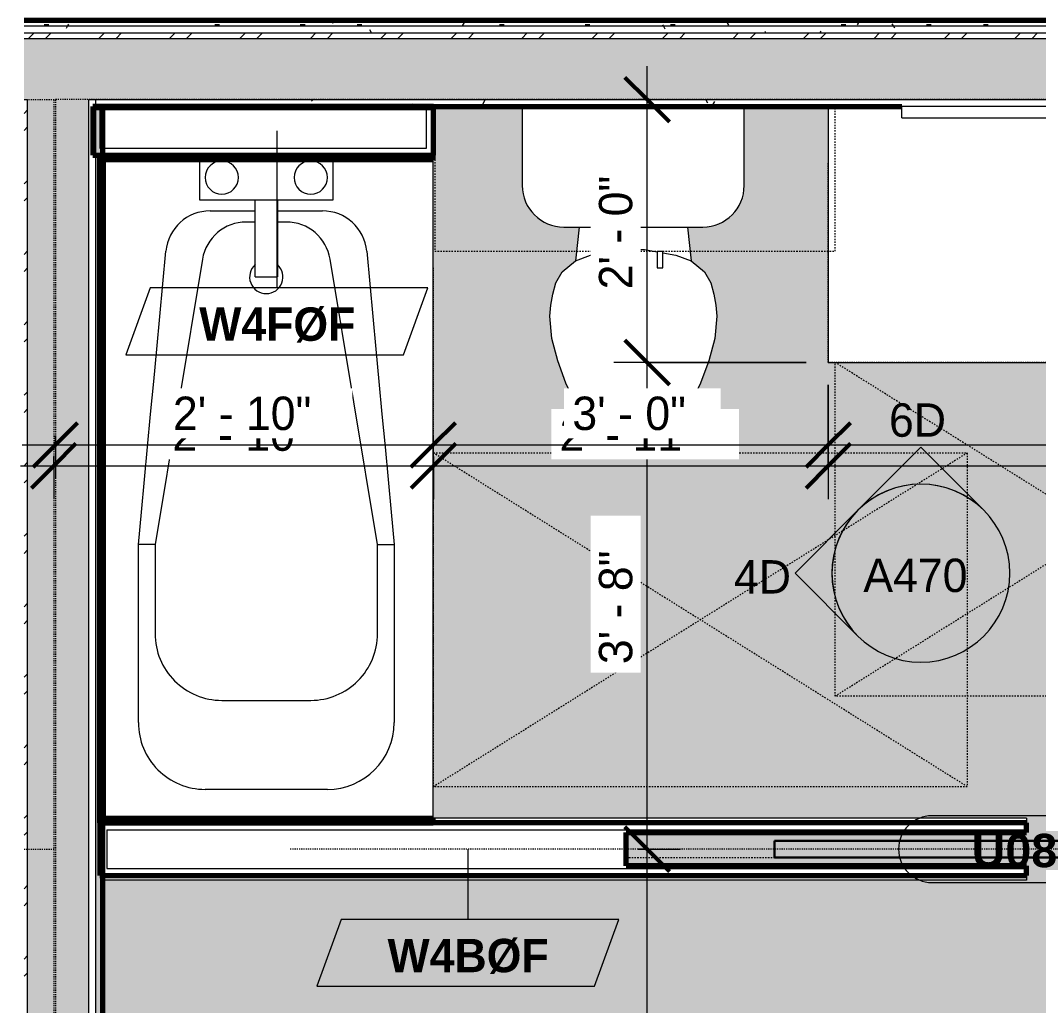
# Model space of a CAD drawing. Header units: inches. Extents: x -3857 to -1458, y -18 to 10849.
# Drawn here: x -3350.6 to -3259, y 10292.6 to 10381.2 of the extents above; entities that cross this region are included whole.
import ezdxf

# ---------------------------------------------------------------- set-up
doc = ezdxf.new("R2010")
doc.units = ezdxf.units.IN
doc.header["$MEASUREMENT"] = 0
doc.linetypes.add('Dash', pattern=[0.25, 0.125, -0.125])
doc.linetypes.add('Dash 3_32_', pattern=[0.1875, 0.09375, -0.09375])
for name, color, linetype, lineweight in [('0-6', 130, 'Continuous', 5), ('A-ANNO-DIMS', 211, 'Continuous', 9), ('A-ANNO-DIMS-32', 211, 'Continuous', 9), ('A-DETL-1', 90, 'Dash 3_32_', 18), ('A-DOOR', 31, 'Continuous', 18), ('A-DOOR-4', 31, 'Continuous', 30), ('A-DOOR-IDEN', 31, 'Continuous', 9), ('A-GENM', 5, 'Continuous', 9), ('A-GENM-HDLN', 13, 'Dash', 9), ('A-WALL', 113, 'Continuous', 18), ('A-WALL-1', 113, 'Continuous', 70), ('A-WALL-4', 250, 'Continuous', 18), ('A-WALL-IDEN', 211, 'Continuous', 9), ('A-WALL-PATT-1', 50, 'Continuous', 9), ('A-WALL-PATT-2', 8, 'Continuous', 9), ('A-WALL-PATT-3', 253, 'Continuous', 9), ('G-ANNO-SYMB', 111, 'Continuous', 9), ('I-FURN', 30, 'Continuous', 9), ('I-FURN-HDLN', 30, 'Dash', 9), ('I-WALL-2', 7, 'Continuous', 70), ('P-SANR-FIXT', 6, 'Continuous', 9), ('Q-CASE', 31, 'Continuous', 9), ('Q-CASE-2', 31, 'Dash', 9)]:
    doc.layers.add(name, color=color, linetype=linetype, lineweight=lineweight)
doc.layers.add('A-AREA-PATT-1', color=255, linetype='Continuous', lineweight=9, transparency=1)
doc.styles.add('Arial_B', font='arialbd.ttf', dxfattribs={"height": 3})
doc.styles.add('Century Gothic', font='ufonts.com_century-gothic.ttf', dxfattribs={"height": 3})
doc.styles.add('Century Gothic_B', font='GOTHICB.TTF', dxfattribs={"height": 3})
doc.dimstyles.new('OD_1__HACK', dxfattribs={"dimscale": 12, "dimtxt": 3.132505, "dimasz": 0.333333, "dimexe": 0.25, "dimexo": 0.166667, "dimgap": 0.041667, "dimtad": 1, "dimdec": 0, "dimzin": 3, "dimdsep": 46, "dimlunit": 4, "dimtxsty": 'Century Gothic', "dimblk1": 'OBLIQUE', "dimblk2": 'OBLIQUE', "dimsah": 1, "dimcen": 0.09, "dimdle": 0.25, "dimazin": 0, "dimtfac": 1, "dimtdec": 4, "dimtix": 1, "dimtmove": 0, "dimatfit": 3, "dimfxl": 1, "dimtvp": 1, "dimtfill": 1, "dimfrac": 2, "dimtolj": 1, "dimtzin": 0, "dimarcsym": 2})
pattern_1 = [(0, (0, 0), (10.24, 2.56), [0.422, -7.258, 0.422, -7.258, -40.96]), (0, (0, 0), (10.24, 2.56), [-15.36, 0.422, -14.938, 0.422, -7.258, -17.92]), (0, (0, 0), (10.24, 2.56), [-38.4, 0.422, -4.698, 0.422, -12.378]), (120, (3.84, 1.28), (-7.33702503, 7.58810013), [0.422, -7.258, 0.422, -7.258, -40.96]), (120, (3.84, 1.28), (-7.33702503, 7.58810013), [-15.36, 0.422, -14.938, 0.422, -7.258, -17.92]), (120, (3.84, 1.28), (-7.33702503, 7.58810013), [-38.4, 0.422, -4.698, 0.422, -12.378]), (240, (5.12, 6.4), (-2.90297497, -10.14810013), [0.422, -7.258, 0.422, -7.258, -40.96]), (240, (5.12, 6.4), (-2.90297497, -10.14810013), [-15.36, 0.422, -14.938, 0.422, -7.258, -17.92]), (240, (5.12, 6.4), (-2.90297497, -10.14810013), [-38.4, 0.422, -4.698, 0.422, -12.378])]
pattern_2 = [(161.57, (0.16, 0.16), (-1.279773737, -0.000426766), [0, -9.107, 1.011, 0]), (18.43, (-0.16, 0.16), (-1.279773737, 0.000426766), [0, -9.107, 1.011, 0]), (108.43, (0.16, 0.16), (0.639452382, -3.199964008), [3.035, -7.083]), (71.57, (-0.16, 0.16), (0.639452382, 3.199964008), [3.035, -7.083])]
pattern_3 = [(45, (0, 0), (-3.1678384, 3.1678384), []), (45, (0, 4.8), (-3.1678384, 3.1678384), [])]

# ---------------------------------------------------------------- blocks, each defined once
blk = doc.blocks.new('CTR - 1st Phase - Common Walls_rvt-3-1ST FLOOR - STUDIO B - ADA TYPE B')
at = {"layer": 'A-WALL-PATT-1'}
h = blk.add_hatch(dxfattribs=at)
h.set_pattern_fill('FP_1', color=256, style=0, pattern_type=2)
h.set_pattern_definition(pattern_1)
h.paths.add_polyline_path([(-2798.024, 10380.664), (-2798.024, 10381.164), (-2938.34, 10381.164), (-2938.34, 10380.664), (-2798.649, 10380.664)], flags=0)
h = blk.add_hatch(dxfattribs=at)
h.set_pattern_fill('FP_1', color=256, style=0, pattern_type=2)
h.set_pattern_definition(pattern_1)
h.paths.add_polyline_path([(-2871.453, 10380.039), (-2798.649, 10380.039), (-2798.649, 10380.664), (-2938.34, 10380.664), (-2938.34, 10380.039), (-2877.708, 10380.039)], flags=0)
h = blk.add_hatch(dxfattribs=at)
h.set_pattern_fill('FP_1', color=256, style=0, pattern_type=2)
h.set_pattern_definition(pattern_1)
h.paths.add_polyline_path([(-2868.591, 10373.414), (-2805.274, 10373.414), (-2805.274, 10374.039), (-2931.899, 10374.039), (-2931.899, 10373.414), (-2873.585, 10373.414)], flags=0)
h = blk.add_hatch(dxfattribs=at)
h.set_pattern_fill('FP_1', color=256, style=0, pattern_type=2)
h.set_pattern_definition(pattern_1)
h.paths.add_polyline_path([(-2931.788, 10018.089), (-2931.274, 10018.089), (-2931.274, 10052.527), (-2931.899, 10052.527), (-2931.899, 10018.089)], flags=0)
h.paths.add_polyline_path([(-2931.274, 10059.777), (-2931.274, 10114.283), (-2931.375, 10114.283), (-2931.375, 10144.164), (-2931.274, 10144.164), (-2931.274, 10156.164), (-2931.375, 10156.164), (-2931.375, 10181.164), (-2931.274, 10181.164), (-2931.274, 10181.789), (-2931.899, 10181.789), (-2931.899, 10059.777)], flags=0)
h.paths.add_polyline_path([(-2931.899, 10185.289), (-2931.274, 10185.289), (-2931.274, 10373.414), (-2931.899, 10373.414), (-2931.899, 10190.127)], flags=0)
at = {"layer": 'A-WALL-PATT-2'}
h = blk.add_hatch(dxfattribs=at)
h.set_pattern_fill('FP_2', color=256, style=0, pattern_type=2)
h.set_pattern_definition(pattern_3)
h.paths.add_polyline_path([(-2801.918, 10379.539), (-2799.149, 10379.539), (-2799.149, 10380.039), (-2938.34, 10380.039), (-2938.34, 10379.539), (-2804.649, 10379.539)], flags=0)
h = blk.add_hatch(dxfattribs=at)
h.set_pattern_fill('FP_2', color=256, style=0, pattern_type=2)
h.set_pattern_definition(pattern_3)
h.paths.add_polyline_path([(-2938.024, 10018.089), (-2938.024, 10374.039), (-2938.34, 10374.026), (-2938.34, 10018.089)], flags=0)
at = {"layer": 'A-WALL-PATT-3'}
h = blk.add_hatch(dxfattribs=at)
h.set_pattern_fill('FP_3', color=256, style=0, pattern_type=2)
h.set_pattern_definition(pattern_2)
h.paths.add_polyline_path([(-2804.649, 10374.039), (-2804.649, 10379.539), (-2938.34, 10379.539), (-2938.34, 10374.039), (-2805.274, 10374.039)], flags=0)
h = blk.add_hatch(dxfattribs=at)
h.set_pattern_fill('FP_3', color=256, style=0, pattern_type=2)
h.set_pattern_definition(pattern_2)
h.paths.add_polyline_path([(-2932.524, 10018.089), (-2932.524, 10374.039), (-2938.024, 10374.039), (-2938.024, 10018.089)], flags=0)
at = {"layer": 'A-WALL-4'}
for p, q in [((-2938.34, 10380.664), (-2805.274, 10380.664)), ((-2938.34, 10380.039), (-2805.274, 10380.039)), ((-2938.34, 10379.539), (-2805.274, 10379.539)), ((-2938.34, 10374.039), (-2938.024, 10374.039)), ((-2938.34, 10374.039), (-2938.024, 10374.039)), ((-2938.024, 10373.414), (-2938.024, 10374.039)), ((-2932.524, 10374.039), (-2931.899, 10374.039)), ((-2932.524, 10373.414), (-2932.524, 10374.039)), ((-2932.524, 10374.039), (-2931.899, 10374.039)), ((-2931.899, 10373.414), (-2931.899, 10374.039)), ((-2931.899, 10374.039), (-2805.274, 10374.039)), ((-2938.024, 10018.089), (-2938.024, 10373.414)), ((-2932.524, 10018.089), (-2932.524, 10373.414)), ((-2931.899, 10018.089), (-2931.899, 10373.414))]:
    blk.add_line(p, q, dxfattribs=at)
at = {"layer": 'I-WALL-2'}
for p, q in [((-2805.274, 10381.164), (-2938.34, 10381.164)), ((-2931.274, 10181.164), (-2931.274, 10373.414)), ((-2931.274, 10373.414), (-2859.402, 10373.414))]:
    blk.add_line(p, q, dxfattribs=at)
blk = doc.blocks.new('Basic Wall _ INT - W4BØF - _5_8 GYP - 2X4 WOOD_BATT_ - 5_8 GYP_ - ___-2701716-1ST FLOOR - STUDIO B - ADA TYPE B')
at = {"layer": 'A-WALL'}
for p, q in [((-2848.199, 10309.453), (-2901.561, 10309.453)), ((-2848.199, 10309.453), (-2848.199, 10309.164)), ((-2814.199, 10309.164), (-2814.199, 10309.453)), ((-2805.814, 10309.453), (-2814.199, 10309.453)), ((-2848.199, 10309.164), (-2901.561, 10309.164)), ((-2848.199, 10309.164), (-2848.199, 10309.082)), ((-2848.199, 10309.082), (-2848.199, 10309.039)), ((-2805.4, 10309.164), (-2814.199, 10309.164)), ((-2814.199, 10309.082), (-2814.199, 10309.164)), ((-2814.199, 10309.039), (-2814.199, 10309.082))]:
    blk.add_line(p, q, dxfattribs=at)
blk = doc.blocks.new('Basic Wall _ INT - W4BØF - _5_8 GYP - 2X4 WOOD_BATT_ - 5_8 GYP_ - ___-2701715-1ST FLOOR - STUDIO B - ADA TYPE B')
at = {"layer": 'A-WALL'}
for p, q in [((-2931.274, 10304.164), (-2848.199, 10304.164)), ((-2848.199, 10304.289), (-2848.199, 10304.247)), ((-2848.199, 10304.247), (-2848.199, 10304.164)), ((-2848.199, 10304.164), (-2848.199, 10303.876)), ((-2814.199, 10304.247), (-2814.199, 10304.289)), ((-2814.199, 10304.164), (-2814.199, 10304.247)), ((-2814.199, 10304.164), (-2805.4, 10304.164)), ((-2814.199, 10303.876), (-2814.199, 10304.164)), ((-2805.4, 10304.289), (-2805.4, 10304.247)), ((-2805.4, 10304.247), (-2805.4, 10304.164)), ((-2805.4, 10304.164), (-2805.4, 10303.876)), ((-2848.199, 10303.876), (-2931.274, 10303.876)), ((-2805.4, 10303.876), (-2814.199, 10303.876))]:
    blk.add_line(p, q, dxfattribs=at)
blk = doc.blocks.new('POCKET - FLUSH - 2-10 x 6-8-2882529-1ST FLOOR - STUDIO B - ADA TYPE B')
at = {"layer": 'A-DOOR-4'}
for p, q in [((-39.667, 0.75), (-39.667, -0.75)), ((-5.667, 0.75), (-39.667, 0.75)), ((-5.667, -0.75), (-5.667, 0.75)), ((-39.667, -0.75), (-5.667, -0.75))]:
    blk.add_line(p, q, dxfattribs=at)
blk = doc.blocks.new('Bed-Standard - Queen 60_ x 79_-1433484-1ST FLOOR - STUDIO B - ADA TYPE B')
at = {"layer": 'I-FURN-HDLN'}
blk.add_line((-55.311, 9.324), (-55.311, 77.295), dxfattribs=at)
blk = doc.blocks.new('Toilet-Domestic-3D - Toilet-Domestic-3D-3234795-1ST FLOOR - STUDIO B - ADA TYPE B')
at = {"layer": 'P-SANR-FIXT'}
for p, q in [((-1.874, 11.5), (-0.5, 12)), ((-0.5, 12), (0.5, 12)), ((0.5, 12), (1.874, 11.5)), ((-3.74, 10), (-2.74, 11)), ((-2.74, 11), (-1.874, 11.5)), ((1.874, 11.5), (2.74, 11)), ((2.74, 11), (3.74, 10)), ((-5.127, 8), (-3.74, 10)), ((3.74, 10), (5.127, 8)), ((-6.06, 6), (-5.127, 8)), ((5.127, 8), (6.06, 6)), ((-6.788, 4), (-6.06, 6)), ((6.06, 6), (6.788, 4)), ((-7.326, 1.992), (-6.788, 4)), ((6.788, 4), (7.326, 1.992)), ((-7.5, 0), (-7.326, 1.992)), ((7.326, 1.992), (7.5, 0)), ((-7.413, -0.996), (-7.5, 0)), ((7.5, 0), (7.413, -0.996)), ((-7.236, -2), (-7.413, -0.996)), ((7.413, -0.996), (7.236, -2)), ((-6.968, -3), (-7.236, -2)), ((7.236, -2), (6.968, -3)), ((-6.401, -4), (-6.968, -3)), ((6.968, -3), (6.401, -4)), ((-5.209, -5), (-6.401, -4)), ((6.401, -4), (5.209, -5)), ((-3.836, -5.5), (-5.209, -5)), ((-4.862, -8.024), (-5.209, -5)), ((5.209, -5), (3.836, -5.5)), ((4.862, -8.024), (5.209, -5)), ((-2.648, -5.709), (-3.836, -5.5)), ((-1, -6), (-2.159, -5.796)), ((1, -6), (-1, -6)), ((1.852, -5.85), (1, -6)), ((3.836, -5.5), (2.341, -5.764)), ((6.25, -8.024), (-6.25, -8.024)), ((-9.976, -11.75), (-9.976, -18.851)), ((9.976, -18.851), (9.976, -11.75))]:
    blk.add_line(p, q, dxfattribs=at)
for centre, start, end in [((-6.25, -11.75), 90, 180), ((6.25, -11.75), 0, 90)]:
    blk.add_arc(centre, 3.726, start, end, dxfattribs=at)
blk = doc.blocks.new('Bath Vanity - Bath Vanity 60_-2708009-1ST FLOOR - STUDIO B - ADA TYPE B')
at = {"layer": 'Q-CASE'}
for p, q in [((-29.262, -1), (-29.262, -24)), ((30.738, -24), (30.738, -1)), ((-29.262, -24), (30.738, -24))]:
    blk.add_line(p, q, dxfattribs=at)
blk = doc.blocks.new('Bath Tub - Maestro - 60_x30_-1372872-1ST FLOOR - STUDIO B - ADA TYPE B')
at = {"layer": 'P-SANR-FIXT'}
for p, q in [((59.625, 0), (0.375, 0)), ((35, -3.5), (51, -3.5)), ((35, -5), (35, -3.5)), ((35, -5), (9.345, -9.257)), ((43, -5), (35, -5)), ((4, -9), (0.375, -9)), ((4, -14), (4, -9)), ((5, -14), (5, -9.955)), ((57, -9.5), (57, -20.5)), ((49, -19), (49, -11)), ((6, -13.203), (6, -14)), ((4, -16), (4, -14)), ((4, -14), (10.938, -14)), ((10.938, -16), (10.938, -14)), ((4, -21), (4, -16)), ((10.938, -16), (4, -16)), ((5, -20.045), (5, -16)), ((6, -16), (6, -16.797)), ((0.375, -21), (4, -21)), ((9.345, -20.743), (35, -25)), ((35, -25), (35, -26.5)), ((35, -25), (43, -25)), ((51, -26.5), (35, -26.5))]:
    blk.add_line(p, q, dxfattribs=at)
at = {"layer": 'P-SANR-FIXT', "flags": 128}
for points in [[(8.627, -5.973), (11.557, -5.698), (14.487, -5.423), (17.418, -5.148), (20.348, -4.874), (23.279, -4.599), (26.209, -4.324), (29.139, -4.049), (32.07, -3.775), (35, -3.5)], [(35, -26.5), (32.07, -26.225), (29.139, -25.951), (26.209, -25.676), (23.279, -25.401), (20.348, -25.126), (17.418, -24.852), (14.487, -24.577), (11.557, -24.302), (8.627, -24.027)]]:
    blk.add_lwpolyline(points, dxfattribs=at)
at = {"layer": 'P-SANR-FIXT'}
for centre, radius, start, end in [((51, -9.5), 6, 0, 90), ((43, -11), 6, 360, 90), ((9, -9.955), 4, 95.35583, 180), ((2, -11), 1.5, 0, 180), ((10, -13.203), 4, 99.42227, 180), ((2, -11), 1.5, 180, 360), ((10.938, -15), 1.5, 0, 137.92893), ((10.938, -15), 1.5, 222.07107, 360), ((10, -16.797), 4, 180, 260.57773), ((2, -19), 1.5, 0, 180), ((2, -19), 1.5, 180, 360), ((43, -19), 6, 270, 0), ((9, -20.045), 4, 180, 264.64417), ((51, -20.5), 6, 270, 0)]:
    blk.add_arc(centre, radius, start, end, dxfattribs=at)
blk = doc.blocks.new('ADA Clearances - 30_x48_-1721104-1ST FLOOR - STUDIO B - ADA TYPE B')
at = {"layer": 'A-GENM-HDLN'}
for p, q in [((15, 24), (-15, -24)), ((-15, 24), (15, -24)), ((-15, -24), (-15, 24)), ((-15, 24), (15, 24)), ((15, 24), (15, -24)), ((15, -24), (-15, -24))]:
    blk.add_line(p, q, dxfattribs=at)
blk = doc.blocks.new('ADA Clearances - 30_x48_-V6-1ST FLOOR - STUDIO B - ADA TYPE B')
at = {"layer": 'A-GENM-HDLN'}
for p, q in [((15, 24), (-15, -24)), ((-15, 24), (15, -24)), ((-15, 24), (15, 24)), ((15, 24), (15, -24)), ((15, -24), (-15, -24))]:
    blk.add_line(p, q, dxfattribs=at)
blk = doc.blocks.new('BATHROOM MIRROR - BATHROOM MIRROR 48_-3124766-1ST FLOOR - STUDIO B - ADA TYPE B')
at = {"layer": 'Q-CASE'}
for p, q in [((24.738, 24), (-23.262, 24)), ((-23.262, 23), (-23.262, 24)), ((24.738, 24), (24.738, 23)), ((-23.262, 23), (24.738, 23))]:
    blk.add_line(p, q, dxfattribs=at)
blk = doc.blocks.new('300 Series Wall Hung Cabinet_326 - 36_-2909952-1ST FLOOR - STUDIO B - ADA TYPE B')
at = {"layer": 'Q-CASE'}
for p, q in [((-2.5, -13.188), (-2.012, -13.188)), ((-2.5, -13.188), (-2.5, -14.687)), ((-2.012, -14.687), (-2.012, -13.188)), ((2, -13.188), (2.488, -13.188)), ((2, -13.188), (2, -14.687)), ((2.488, -14.687), (2.488, -13.188)), ((-2.5, -14.687), (-2.012, -14.687)), ((2, -14.687), (2.488, -14.687))]:
    blk.add_line(p, q, dxfattribs=at)
at = {"layer": 'Q-CASE-2'}
for p, q in [((18, -0.188), (-18, -0.188)), ((-18, -0.188), (-18, -13.188)), ((18, -13.188), (18, -0.188)), ((-18, -13.188), (18, -13.188))]:
    blk.add_line(p, q, dxfattribs=at)
blk = doc.blocks.new('Basic Wall _ INT - W4FØF - INT - _5_8 GYP - 2X4 WOOD_BATT__ - ___-3091430-1ST FLOOR - STUDIO B - ADA TYPE B')
at = {"layer": 'A-WALL'}
for p, q in [((-2901.561, 10368.914), (-2901.527, 10368.914)), ((-2901.527, 10369.039), (-2901.527, 10368.997)), ((-2901.527, 10368.997), (-2901.527, 10368.914)), ((-2901.527, 10368.914), (-2901.527, 10368.626)), ((-2901.561, 10368.626), (-2901.527, 10368.626))]:
    blk.add_line(p, q, dxfattribs=at)
blk = doc.blocks.new('DIMBLOCK56-1ST FLOOR - STUDIO B - ADA TYPE B')
at = {"layer": 'A-ANNO-DIMS-32', "lineweight": 50}
for p, q in [((-3294.237, 10306.664), (-3296.237, 10308.664)), ((-3294.237, 10306.664), (-3292.237, 10304.664)), ((-3294.237, 10183.539), (-3296.237, 10185.539)), ((-3294.237, 10183.539), (-3292.237, 10181.539))]:
    blk.add_line(p, q, dxfattribs=at)
at = {"layer": 'A-ANNO-DIMS-32'}
for p, q in [((-3295.066, 10306.664), (-3291.237, 10306.664)), ((-3294.237, 10306.664), (-3295.066, 10306.664)), ((-3294.237, 10183.539), (-3294.237, 10306.664)), ((-3295.066, 10183.539), (-3291.237, 10183.539)), ((-3294.237, 10183.539), (-3295.066, 10183.539))]:
    blk.add_line(p, q, dxfattribs=at)
at = {"layer": 'A-ANNO-DIMS-32', "color": 0, "insert": (-3298.583, 10238.688), "char_height": 3, "width": 15.39402, "attachment_point": 1, "rotation": 90, "line_spacing_factor": 0.984502, "style": 'Century Gothic', "bg_fill": 3, "box_fill_scale": 1.25, "bg_fill_color": 256, "bg_fill_true_color": 13158600, "bg_fill_transparency": 0}
blk.add_mtext('10\' - 3"', dxfattribs=at)
blk = doc.blocks.new('_Oblique')
at = {"color": 0, "linetype": 'ByBlock', "lineweight": -2}
blk.add_line((-0.5, -0.5), (0.5, 0.5), dxfattribs=at)
blk = doc.blocks.new('DIMBLOCK57-1ST FLOOR - STUDIO B - ADA TYPE B')
at = {"layer": 'A-ANNO-DIMS-32', "lineweight": 50}
for p, q in [((-3294.237, 10350.414), (-3296.237, 10352.414)), ((-3294.237, 10350.414), (-3292.237, 10348.414)), ((-3294.237, 10306.664), (-3296.237, 10308.664)), ((-3294.237, 10306.664), (-3292.237, 10304.664))]:
    blk.add_line(p, q, dxfattribs=at)
at = {"layer": 'A-ANNO-DIMS-32'}
for p, q in [((-3279.958, 10350.414), (-3297.237, 10350.414)), ((-3294.237, 10306.664), (-3294.237, 10350.414)), ((-3294.237, 10350.414), (-3279.958, 10350.414)), ((-3295.066, 10306.664), (-3291.237, 10306.664)), ((-3294.237, 10306.664), (-3295.066, 10306.664))]:
    blk.add_line(p, q, dxfattribs=at)
at = {"layer": 'A-ANNO-DIMS-32', "color": 0, "insert": (-3298.583, 10323.294), "char_height": 3, "width": 12.58969, "attachment_point": 1, "rotation": 90, "line_spacing_factor": 0.984502, "style": 'Century Gothic', "bg_fill": 3, "box_fill_scale": 1.25, "bg_fill_color": 256, "bg_fill_true_color": 13158600, "bg_fill_transparency": 0}
blk.add_mtext('3\' - 8"', dxfattribs=at)
blk = doc.blocks.new('DIMBLOCK58-1ST FLOOR - STUDIO B - ADA TYPE B')
at = {"layer": 'A-ANNO-DIMS-32'}
for p, q in [((-3294.237, 10350.414), (-3294.237, 10377.039)), ((-3295.066, 10374.039), (-3291.237, 10374.039)), ((-3294.237, 10374.039), (-3295.066, 10374.039)), ((-3279.958, 10350.414), (-3297.237, 10350.414)), ((-3294.237, 10350.414), (-3279.958, 10350.414))]:
    blk.add_line(p, q, dxfattribs=at)
at = {"layer": 'A-ANNO-DIMS-32', "lineweight": 50}
for p, q in [((-3294.237, 10374.039), (-3296.237, 10376.039)), ((-3294.237, 10374.039), (-3292.237, 10372.039)), ((-3294.237, 10350.414), (-3296.237, 10352.414)), ((-3294.237, 10350.414), (-3292.237, 10348.414))]:
    blk.add_line(p, q, dxfattribs=at)
at = {"layer": 'A-ANNO-DIMS-32', "color": 0, "insert": (-3298.583, 10356.981), "char_height": 3, "width": 12.58969, "attachment_point": 1, "rotation": 90, "line_spacing_factor": 0.984502, "style": 'Century Gothic', "bg_fill": 3, "box_fill_scale": 1.25, "bg_fill_color": 256, "bg_fill_true_color": 13158600, "bg_fill_transparency": 0}
blk.add_mtext('2\' - 0"', dxfattribs=at)
blk = doc.blocks.new('Door Tag - Type Mark-2601225-1ST FLOOR - STUDIO B - ADA TYPE B')
at = {"layer": 'A-DOOR-IDEN'}
for p, q in [((0.234375, 0.09375), (-0.234375, 0.09375)), ((-0.234375, -0.09375), (0.234375, -0.09375))]:
    blk.add_line(p, q, dxfattribs=at)
for centre, start, end in [((-0.234375, 0), 90, 270), ((0.234375, 0), 270, 90)]:
    blk.add_arc(centre, 0.09375, start, end, dxfattribs=at)
blk = doc.blocks.new('Elevation - Filled Arrow-152140-1ST FLOOR - STUDIO B - ADA TYPE B')
at = {"layer": 'G-ANNO-SYMB'}
for start, end in [(360, 180), (180, 360)]:
    blk.add_arc((0, 0), 0.25, start, end, dxfattribs=at)
blk = doc.blocks.new('Elevation - Filled Arrow-151867-1ST FLOOR - STUDIO B - ADA TYPE B')
at = {"layer": 'G-ANNO-SYMB'}
for p, q in [((0, 0.3536), (-0.1768, 0.1768)), ((0.1768, 0.1768), (0, 0.3536))]:
    blk.add_line(p, q, dxfattribs=at)
blk.add_arc((0, 0), 0.25, 45, 135, dxfattribs=at)
blk = doc.blocks.new('DIMBLOCK62-1ST FLOOR - STUDIO B - ADA TYPE B')
at = {"layer": 'A-ANNO-DIMS-32', "lineweight": 50}
for p, q in [((-3347.607, 10341.126), (-3345.607, 10343.126)), ((-3313.458, 10341.126), (-3311.458, 10343.126)), ((-3347.607, 10341.126), (-3349.607, 10339.126)), ((-3313.458, 10341.126), (-3315.458, 10339.126))]:
    blk.add_line(p, q, dxfattribs=at)
at = {"layer": 'A-ANNO-DIMS-32'}
for p, q in [((-3347.607, 10341.954), (-3347.607, 10338.126)), ((-3347.607, 10341.126), (-3347.607, 10341.954)), ((-3313.458, 10341.954), (-3313.458, 10338.126)), ((-3313.458, 10341.126), (-3313.458, 10341.954)), ((-3350.607, 10341.126), (-3313.458, 10341.126))]:
    blk.add_line(p, q, dxfattribs=at)
at = {"layer": 'A-ANNO-DIMS-32', "color": 0, "insert": (-3336.947, 10345.471), "char_height": 3, "width": 15.39402, "attachment_point": 1, "line_spacing_factor": 0.984502, "style": 'Century Gothic', "bg_fill": 3, "box_fill_scale": 1.25, "bg_fill_color": 256, "bg_fill_true_color": 13158600, "bg_fill_transparency": 0}
blk.add_mtext('2\' - 10"', dxfattribs=at)
blk = doc.blocks.new('DIMBLOCK63-1ST FLOOR - STUDIO B - ADA TYPE B')
at = {"layer": 'A-ANNO-DIMS-32'}
for p, q in [((-3277.958, 10348.414), (-3277.958, 10338.126)), ((-3277.958, 10341.126), (-3277.958, 10348.414)), ((-3313.458, 10341.954), (-3313.458, 10338.126)), ((-3313.458, 10341.126), (-3313.458, 10341.954)), ((-3313.458, 10341.126), (-3277.958, 10341.126))]:
    blk.add_line(p, q, dxfattribs=at)
at = {"layer": 'A-ANNO-DIMS-32', "lineweight": 50}
for p, q in [((-3313.458, 10341.126), (-3311.458, 10343.126)), ((-3277.958, 10341.126), (-3275.958, 10343.126)), ((-3313.458, 10341.126), (-3315.458, 10339.126)), ((-3277.958, 10341.126), (-3279.958, 10339.126))]:
    blk.add_line(p, q, dxfattribs=at)
at = {"layer": 'A-ANNO-DIMS-32', "color": 0, "insert": (-3302.123, 10345.471), "char_height": 3, "width": 15.39402, "attachment_point": 1, "line_spacing_factor": 0.984502, "style": 'Century Gothic', "bg_fill": 3, "box_fill_scale": 1.25, "bg_fill_color": 256, "bg_fill_true_color": 13158600, "bg_fill_transparency": 0}
blk.add_mtext('2\' - 11"', dxfattribs=at)
blk = doc.blocks.new('DIMBLOCK64-1ST FLOOR - STUDIO B - ADA TYPE B')
at = {"layer": 'A-ANNO-DIMS-32'}
for p, q in [((-3277.958, 10348.414), (-3277.958, 10338.126)), ((-3277.958, 10341.126), (-3277.958, 10348.414)), ((-3214.957, 10341.954), (-3214.957, 10338.126)), ((-3214.957, 10341.126), (-3214.957, 10341.954)), ((-3277.958, 10341.126), (-3214.957, 10341.126))]:
    blk.add_line(p, q, dxfattribs=at)
at = {"layer": 'A-ANNO-DIMS-32', "lineweight": 50}
for p, q in [((-3277.958, 10341.126), (-3275.958, 10343.126)), ((-3214.957, 10341.126), (-3212.957, 10343.126)), ((-3277.958, 10341.126), (-3279.958, 10339.126)), ((-3214.957, 10341.126), (-3216.957, 10339.126))]:
    blk.add_line(p, q, dxfattribs=at)
at = {"layer": 'A-ANNO-DIMS-32', "color": 0, "insert": (-3251.703, 10345.471), "char_height": 3, "width": 12.58969, "attachment_point": 1, "line_spacing_factor": 0.984502, "style": 'Century Gothic', "bg_fill": 3, "box_fill_scale": 1.25, "bg_fill_color": 256, "bg_fill_true_color": 13158600, "bg_fill_transparency": 0}
blk.add_mtext('5\' - 3"', dxfattribs=at)
blk = doc.blocks.new('Wall Tag - ONE-2663183-1ST FLOOR - STUDIO B - ADA TYPE B')
at = {"layer": 'A-WALL-IDEN'}
for p, q in [((-0.3561, 0.0937), (-0.4244, -0.0937)), ((0.4244, 0.0937), (-0.3561, 0.0937)), ((0.3561, -0.0937), (0.4244, 0.0937)), ((-0.4244, -0.0937), (0.3561, -0.0937))]:
    blk.add_line(p, q, dxfattribs=at)
blk = doc.blocks.new('DIMBLOCK66-1ST FLOOR - STUDIO B - ADA TYPE B')
at = {"layer": 'A-ANNO-DIMS-32', "lineweight": 50}
for p, q in [((-3347.456, 10342.998), (-3345.456, 10344.998)), ((-3313.493, 10342.998), (-3311.493, 10344.998)), ((-3347.456, 10342.998), (-3349.456, 10340.998)), ((-3313.493, 10342.998), (-3315.493, 10340.998))]:
    blk.add_line(p, q, dxfattribs=at)
at = {"layer": 'A-ANNO-DIMS-32'}
for p, q in [((-3347.456, 10343.826), (-3347.456, 10339.998)), ((-3347.456, 10342.998), (-3347.456, 10343.826)), ((-3313.493, 10343.826), (-3313.493, 10339.998)), ((-3313.493, 10342.998), (-3313.493, 10343.826)), ((-3350.456, 10342.998), (-3313.493, 10342.998))]:
    blk.add_line(p, q, dxfattribs=at)
at = {"layer": 'A-ANNO-DIMS-32', "color": 0, "insert": (-3336.888, 10347.343), "char_height": 3, "width": 15.39402, "attachment_point": 1, "line_spacing_factor": 0.984502, "style": 'Century Gothic', "bg_fill": 3, "box_fill_scale": 1.25, "bg_fill_color": 256, "bg_fill_true_color": 13158600, "bg_fill_transparency": 0}
blk.add_mtext('2\' - 10"', dxfattribs=at)
blk = doc.blocks.new('DIMBLOCK67-1ST FLOOR - STUDIO B - ADA TYPE B')
at = {"layer": 'A-ANNO-DIMS-32'}
for p, q in [((-3277.958, 10348.414), (-3277.958, 10339.998)), ((-3277.958, 10342.998), (-3277.958, 10348.414)), ((-3313.493, 10343.826), (-3313.493, 10339.998)), ((-3313.493, 10342.998), (-3313.493, 10343.826)), ((-3313.493, 10342.998), (-3277.958, 10342.998))]:
    blk.add_line(p, q, dxfattribs=at)
at = {"layer": 'A-ANNO-DIMS-32', "lineweight": 50}
for p, q in [((-3313.493, 10342.998), (-3311.493, 10344.998)), ((-3277.958, 10342.998), (-3275.958, 10344.998)), ((-3313.493, 10342.998), (-3315.493, 10340.998)), ((-3277.958, 10342.998), (-3279.958, 10340.998))]:
    blk.add_line(p, q, dxfattribs=at)
at = {"layer": 'A-ANNO-DIMS-32', "color": 0, "insert": (-3300.971, 10347.343), "char_height": 3, "width": 12.58969, "attachment_point": 1, "line_spacing_factor": 0.984502, "style": 'Century Gothic', "bg_fill": 3, "box_fill_scale": 1.25, "bg_fill_color": 256, "bg_fill_true_color": 13158600, "bg_fill_transparency": 0}
blk.add_mtext('3\' - 0"', dxfattribs=at)
blk = doc.blocks.new('DIMBLOCK68-1ST FLOOR - STUDIO B - ADA TYPE B')
at = {"layer": 'A-ANNO-DIMS-32'}
for p, q in [((-3277.958, 10348.414), (-3277.958, 10339.998)), ((-3277.958, 10342.998), (-3277.958, 10348.414)), ((-3217.958, 10348.414), (-3217.958, 10339.998)), ((-3217.958, 10342.998), (-3217.958, 10348.414)), ((-3277.958, 10342.998), (-3217.958, 10342.998))]:
    blk.add_line(p, q, dxfattribs=at)
at = {"layer": 'A-ANNO-DIMS-32', "lineweight": 50}
for p, q in [((-3277.958, 10342.998), (-3275.958, 10344.998)), ((-3217.958, 10342.998), (-3215.958, 10344.998)), ((-3277.958, 10342.998), (-3279.958, 10340.998)), ((-3217.958, 10342.998), (-3219.958, 10340.998))]:
    blk.add_line(p, q, dxfattribs=at)
at = {"layer": 'A-ANNO-DIMS-32', "color": 0, "insert": (-3253.204, 10347.343), "char_height": 3, "width": 12.58969, "attachment_point": 1, "line_spacing_factor": 0.984502, "style": 'Century Gothic', "bg_fill": 3, "box_fill_scale": 1.25, "bg_fill_color": 256, "bg_fill_true_color": 13158600, "bg_fill_transparency": 0}
blk.add_mtext('5\' - 0"', dxfattribs=at)

msp = doc.modelspace()

# ---------------------------------------------------------------- hatches: boundary and pattern name
at = {"layer": 'A-AREA-PATT-1'}
msp.add_hatch(color=256, dxfattribs=at).paths.add_polyline_path([(-3264.881, 10306.664), (-3226.131, 10306.664), (-3226.131, 10309.453), (-3217.746, 10309.453), (-3217.746, 10356.039), (-3217.332, 10356.039), (-3217.206, 10359.289), (-3217.206, 10373.414), (-3217.958, 10373.414), (-3217.958, 10350.414), (-3277.958, 10350.414), (-3277.958, 10373.414), (-3285.516, 10373.414), (-3285.516, 10366.313), (-3285.643, 10365.349), (-3286.016, 10364.45), (-3286.608, 10363.678), (-3287.38, 10363.086), (-3288.278, 10362.714), (-3289.319, 10362.587), (-3290.631, 10362.587), (-3290.283, 10359.563), (-3289.091, 10358.563), (-3288.515, 10357.525), (-3288.257, 10356.563), (-3288.08, 10355.559), (-3287.995, 10354.537), (-3288.167, 10352.571), (-3288.705, 10350.563), (-3289.433, 10348.563), (-3290.365, 10346.563), (-3291.753, 10344.563), (-3292.753, 10343.563), (-3293.619, 10343.063), (-3294.993, 10342.563), (-3295.993, 10342.563), (-3297.366, 10343.063), (-3298.245, 10343.575), (-3299.232, 10344.563), (-3300.62, 10346.563), (-3301.552, 10348.563), (-3302.28, 10350.563), (-3302.818, 10352.571), (-3302.993, 10354.563), (-3302.905, 10355.559), (-3302.728, 10356.563), (-3302.461, 10357.563), (-3301.894, 10358.563), (-3300.702, 10359.563), (-3300.354, 10362.587), (-3301.743, 10362.587), (-3302.707, 10362.714), (-3303.606, 10363.086), (-3304.377, 10363.678), (-3304.97, 10364.45), (-3305.342, 10365.349), (-3305.469, 10366.313), (-3305.469, 10373.414), (-3313.458, 10373.414), (-3313.458, 10368.626), (-3313.493, 10368.626), (-3313.493, 10309.453), (-3260.131, 10309.453), (-3260.131, 10308.164), (-3296.131, 10308.164), (-3296.131, 10306.664), (-3266.903, 10306.664)], flags=0)
h = msp.add_hatch(color=256, dxfattribs=at)
h.paths.add_polyline_path([(-3343.206, 10186.328), (-3223.783, 10186.328), (-3223.783, 10191.227), (-3224.119, 10191.227), (-3224.119, 10193.727), (-3223.369, 10193.727), (-3223.369, 10193.977), (-3221.994, 10193.977), (-3221.994, 10222.977), (-3223.369, 10222.977), (-3223.369, 10254.227), (-3224.119, 10254.227), (-3224.119, 10256.727), (-3223.783, 10256.727), (-3223.783, 10265.983), (-3217.746, 10265.983), (-3217.746, 10268.914), (-3214.957, 10268.914), (-3214.957, 10304.914), (-3217.332, 10304.914), (-3217.332, 10303.876), (-3226.131, 10303.876), (-3226.131, 10306.664), (-3296.131, 10306.664), (-3296.131, 10305.164), (-3260.131, 10305.164), (-3260.131, 10303.876), (-3343.206, 10303.876), (-3343.206, 10190.127)], flags=0)
h.paths.add_polyline_path([(-3342.693, 10188.914), (-3343.159, 10188.914), (-3343.159, 10206.914), (-3325.159, 10206.914), (-3325.159, 10188.914), (-3338.922, 10188.914)], flags=0)
h.paths.add_polyline_path([(-3275.854, 10209.914), (-3343.159, 10209.914), (-3343.159, 10269.914), (-3264.159, 10269.914), (-3264.159, 10209.914)], flags=0)
h.paths.add_polyline_path([(-3220.994, 10224.977), (-3220.994, 10253.977), (-3221.994, 10253.977), (-3221.994, 10224.977)], flags=0)
h.paths.add_polyline_path([(-3325.159, 10272.846), (-3343.159, 10272.846), (-3343.159, 10290.846), (-3325.159, 10290.846), (-3325.159, 10274.416)], flags=0)

# ---------------------------------------------------------------- linework, layer by layer
at = {"layer": 'A-DETL-1'}
for p, q in [((-3350.272, 10374.039), (-3347.607, 10374.039)), ((-3347.607, 10374.039), (-3347.607, 10017.089)), ((-3227.333, 10374.039), (-3347.456, 10374.039)), ((-3347.456, 10374.039), (-3347.456, 10017.089)), ((-3277.958, 10350.414), (-3277.958, 10368.414)), ((-3313.493, 10358.915), (-3313.493, 10317.915)), ((-3218.958, 10350.414), (-3277.958, 10350.414)), ((-3350.272, 10306.664), (-3347.607, 10306.664)), ((-3238.649, 10306.664), (-3326.374, 10306.664))]:
    msp.add_line(p, q, dxfattribs=at)
at = {"layer": 'A-WALL'}
for p, q in [((-3344.083, 10373.164), (-3343.458, 10373.164)), ((-3343.458, 10373.164), (-3313.458, 10373.164)), ((-3343.458, 10373.164), (-3343.458, 10369.664)), ((-3314.083, 10369.664), (-3314.083, 10373.164)), ((-3343.458, 10369.664), (-3314.083, 10369.664)), ((-3342.833, 10308.414), (-3260.131, 10308.414)), ((-3342.833, 10308.414), (-3342.833, 10304.914)), ((-3342.833, 10304.914), (-3260.131, 10304.914))]:
    msp.add_line(p, q, dxfattribs=at)
at = {"layer": 'A-WALL-1'}
for p, q in [((-3313.458, 10373.414), (-3344.083, 10373.414)), ((-3344.083, 10373.414), (-3344.083, 10369.039)), ((-3313.458, 10369.039), (-3313.458, 10373.414)), ((-3344.083, 10369.039), (-3313.458, 10369.039)), ((-3343.493, 10369.039), (-3343.493, 10309.039)), ((-3313.493, 10368.664), (-3313.493, 10369.039)), ((-3343.118, 10309.414), (-3343.118, 10368.664)), ((-3343.118, 10368.664), (-3313.493, 10368.664)), ((-3313.493, 10309.414), (-3343.118, 10309.414)), ((-3313.493, 10309.039), (-3313.493, 10309.414)), ((-3343.493, 10309.039), (-3313.493, 10309.039)), ((-3260.131, 10309.039), (-3343.458, 10309.039)), ((-3343.458, 10309.039), (-3343.458, 10304.289)), ((-3260.131, 10308.164), (-3260.131, 10309.039)), ((-3296.131, 10305.164), (-3296.131, 10308.164)), ((-3296.131, 10308.164), (-3260.131, 10308.164)), ((-3260.131, 10305.164), (-3296.131, 10305.164)), ((-3260.131, 10304.289), (-3260.131, 10305.164)), ((-3343.458, 10304.289), (-3260.131, 10304.289))]:
    msp.add_line(p, q, dxfattribs=at)
at = {"layer": 'A-WALL-IDEN'}
for p, q in [((-3327.554, 10371.227), (-3327.554, 10357.112)), ((-3310.373, 10306.664), (-3310.373, 10300.354))]:
    msp.add_line(p, q, dxfattribs=at)

# ---------------------------------------------------------------- block references
at = {"layer": '0-6'}
msp.add_blockref('CTR - 1st Phase - Common Walls_rvt-3-1ST FLOOR - STUDIO B - ADA TYPE B', (-411.932, 0), dxfattribs=at)
at = {"layer": 'A-DOOR'}
msp.add_blockref('POCKET - FLUSH - 2-10 x 6-8-2882529-1ST FLOOR - STUDIO B - ADA TYPE B', (-3243.131, 10306.664), dxfattribs=at)
at = {"layer": 'A-DOOR-IDEN', "xscale": 31.99999999999999, "yscale": 31.99999999999999, "zscale": 31.99999999999999}
msp.add_blockref('Door Tag - Type Mark-2601225-1ST FLOOR - STUDIO B - ADA TYPE B', (-3261.131, 10306.664), dxfattribs=at)
at = {"layer": 'A-GENM'}
for name, p, rotation in [('ADA Clearances - 30_x48_-V6-1ST FLOOR - STUDIO B - ADA TYPE B', (-3253.333, 10335.414), 269.9999999998804), ('ADA Clearances - 30_x48_-1721104-1ST FLOOR - STUDIO B - ADA TYPE B', (-3289.458, 10327.279), 269.9999999998573)]:
    msp.add_blockref(name, p, dxfattribs=dict(at, rotation=rotation))
at = {"layer": 'A-WALL'}
for name in ['Basic Wall _ INT - W4FØF - INT - _5_8 GYP - 2X4 WOOD_BATT__ - ___-3091430-1ST FLOOR - STUDIO B - ADA TYPE B', 'Basic Wall _ INT - W4BØF - _5_8 GYP - 2X4 WOOD_BATT_ - 5_8 GYP_ - ___-2701716-1ST FLOOR - STUDIO B - ADA TYPE B', 'Basic Wall _ INT - W4BØF - _5_8 GYP - 2X4 WOOD_BATT_ - 5_8 GYP_ - ___-2701715-1ST FLOOR - STUDIO B - ADA TYPE B']:
    msp.add_blockref(name, (-411.932, 0), dxfattribs=at)
at = {"layer": 'A-WALL-IDEN', "xscale": 31.99999999999999, "yscale": 31.99999999999999, "zscale": 31.99999999999999}
msp.add_blockref('Wall Tag - ONE-2663183-1ST FLOOR - STUDIO B - ADA TYPE B', (-3327.554, 10354.112), dxfattribs=at)
at = {"layer": 'G-ANNO-SYMB', "xscale": 31.99999999999999, "yscale": 31.99999999999999, "zscale": 31.99999999999999}
msp.add_blockref('Elevation - Filled Arrow-151867-1ST FLOOR - STUDIO B - ADA TYPE B', (-3269.631, 10331.471), dxfattribs=at)
at = {"layer": 'I-FURN', "rotation": 269.9999999999738}
msp.add_blockref('Bed-Standard - Queen 60_ x 79_-1433484-1ST FLOOR - STUDIO B - ADA TYPE B', (-3305.454, 10250.603), dxfattribs=at)
at = {"layer": 'P-SANR-FIXT'}
for name, p, rotation in [('Toilet-Domestic-3D - Toilet-Domestic-3D-3234795-1ST FLOOR - STUDIO B - ADA TYPE B', (-3295.493, 10354.563), 180), ('Bath Tub - Maestro - 60_x30_-1372872-1ST FLOOR - STUDIO B - ADA TYPE B', (-3313.493, 10369.039), 269.9999999997797)]:
    msp.add_blockref(name, p, dxfattribs=dict(at, rotation=rotation))
at = {"layer": 'Q-CASE'}
for name, p in [('300 Series Wall Hung Cabinet_326 - 36_-2909952-1ST FLOOR - STUDIO B - ADA TYPE B', (-3295.333, 10373.602)), ('Bath Vanity - Bath Vanity 60_-2708009-1ST FLOOR - STUDIO B - ADA TYPE B', (-3248.696, 10374.414)), ('BATHROOM MIRROR - BATHROOM MIRROR 48_-3124766-1ST FLOOR - STUDIO B - ADA TYPE B', (-3248.071, 10349.414))]:
    msp.add_blockref(name, p, dxfattribs=at)

# ---------------------------------------------------------------- texts
at = {"layer": 'A-DOOR-IDEN', "insert": (-3265.062, 10308.044), "char_height": 3, "width": 9.393, "attachment_point": 1, "style": 'Arial_B'}
msp.add_mtext('U08', dxfattribs=at)
at = {"layer": 'A-WALL-IDEN', "char_height": 3, "attachment_point": 1, "style": 'Century Gothic_B'}
for s, insert, width in [('W4FØF', (-3334.524, 10355.36), 16.766), ('W4BØF', (-3317.589, 10298.601), 17.372)]:
    msp.add_mtext(s, dxfattribs=dict(at, insert=insert, width=width))
at = {"layer": 'G-ANNO-SYMB', "char_height": 3, "attachment_point": 1, "style": 'Century Gothic'}
for s, insert, width in [('6D', (-3272.498, 10346.736), 6.666), ('A470', (-3274.807, 10332.778), 12.221)]:
    msp.add_mtext(s, dxfattribs=dict(at, insert=insert, width=width))

# ---------------------------------------------------------------- next in the draw order: dimensions: what is measured, and where the dimension line sits
at = {"layer": 'A-ANNO-DIMS'}
dim = msp.add_linear_dim(base=(-3313.458, 10341.126), p1=(-3347.607, 10343.954), p2=(-3313.458, 10343.954), dimstyle='OD_1__HACK', override={"dimpost": '<>', "dimfxl": 34.148597}, dxfattribs=at)
dim.commit()
dim.dimension.update_dxf_attribs({"geometry": 'DIMBLOCK62-1ST FLOOR - STUDIO B - ADA TYPE B', "text_midpoint": (-3330.533, 10343.201)})
dim = msp.add_linear_dim(base=(-3294.237, 10306.664), p1=(-3297.066, 10183.539), p2=(-3297.066, 10306.664), angle=90, dimstyle='OD_1__HACK', override={"dimpost": '<>', "dimfxl": 123.125}, dxfattribs=at)
dim.commit()
dim.dimension.update_dxf_attribs({"geometry": 'DIMBLOCK56-1ST FLOOR - STUDIO B - ADA TYPE B', "text_midpoint": (-3296.313, 10245.102)})

# ---------------------------------------------------------------- next in the draw order: block references
at = {"layer": 'A-WALL-IDEN', "xscale": 31.99999999999999, "yscale": 31.99999999999999, "zscale": 31.99999999999999}
msp.add_blockref('Wall Tag - ONE-2663183-1ST FLOOR - STUDIO B - ADA TYPE B', (-3310.373, 10297.354), dxfattribs=at)

# ---------------------------------------------------------------- next in the draw order: dimensions: what is measured, and where the dimension line sits
at = {"layer": 'A-ANNO-DIMS'}
dim = msp.add_linear_dim(base=(-3294.237, 10350.414), p1=(-3297.066, 10306.664), p2=(-3277.958, 10350.414), angle=90, dimstyle='OD_1__HACK', override={"dimpost": '<>', "dimfxl": 47.740496}, dxfattribs=at)
dim.commit()
dim.dimension.update_dxf_attribs({"geometry": 'DIMBLOCK57-1ST FLOOR - STUDIO B - ADA TYPE B', "text_midpoint": (-3296.313, 10328.539)})

# ---------------------------------------------------------------- next in the draw order: block references
at = {"layer": 'G-ANNO-SYMB', "xscale": 31.99999999999999, "yscale": 31.99999999999999, "zscale": 31.99999999999999}
msp.add_blockref('Elevation - Filled Arrow-152140-1ST FLOOR - STUDIO B - ADA TYPE B', (-3269.631, 10331.471), dxfattribs=at)
at = {"layer": 'G-ANNO-SYMB', "xscale": 31.99999999999999, "yscale": 31.99999999999999, "zscale": 31.99999999999999, "rotation": 89.99999999999866}
msp.add_blockref('Elevation - Filled Arrow-151867-1ST FLOOR - STUDIO B - ADA TYPE B', (-3269.631, 10331.471), dxfattribs=at)

# ---------------------------------------------------------------- next in the draw order: texts
at = {"layer": 'G-ANNO-SYMB', "insert": (-3286.437, 10332.643), "char_height": 3, "width": 6.666, "attachment_point": 1, "style": 'Century Gothic'}
msp.add_mtext('4D', dxfattribs=at)

# ---------------------------------------------------------------- next in the draw order: dimensions: what is measured, and where the dimension line sits
at = {"layer": 'A-ANNO-DIMS'}
dim = msp.add_linear_dim(base=(-3294.237, 10374.039), p1=(-3277.958, 10350.414), p2=(-3297.066, 10374.039), angle=90, dimstyle='OD_1__HACK', override={"dimpost": '<>', "dimfxl": 30.384751}, dxfattribs=at)
dim.commit()
dim.dimension.update_dxf_attribs({"geometry": 'DIMBLOCK58-1ST FLOOR - STUDIO B - ADA TYPE B', "text_midpoint": (-3296.313, 10362.227)})

# ---------------------------------------------------------------- next in the draw order: dimensions: what is measured, and where the dimension line sits
dim = msp.add_linear_dim(base=(-3277.958337396, 10341.125867977), p1=(-3313.458337378, 10343.954295102), p2=(-3277.958337396, 10350.414396131), dimstyle='OD_1__HACK', override={"dimpost": '<>', "dimfxl": 36.083}, dxfattribs=at)
dim.commit()
dim.dimension.update_dxf_attribs({"geometry": 'DIMBLOCK63-1ST FLOOR - STUDIO B - ADA TYPE B', "text_midpoint": (-3295.708337387, 10343.163597424)})

# ---------------------------------------------------------------- next in the draw order: dimensions: what is measured, and where the dimension line sits
for base, p1, p2, override, picture, middle in [((-3214.957, 10341.126), (-3277.958, 10350.414), (-3214.957, 10343.954), {"dimpost": '<>', "dimfxl": 63.331743}, 'DIMBLOCK64-1ST FLOOR - STUDIO B - ADA TYPE B', (-3246.458, 10343.201)), ((-3313.493, 10342.998), (-3347.456, 10345.826), (-3313.493, 10345.826), {"dimpost": '<>', "dimfxl": 33.962899}, 'DIMBLOCK66-1ST FLOOR - STUDIO B - ADA TYPE B', (-3330.474, 10345.073))]:
    dim = msp.add_linear_dim(base=base, p1=p1, p2=p2, dimstyle='OD_1__HACK', override=override, dxfattribs=at)
    dim.commit()
    dim.dimension.update_dxf_attribs({"geometry": picture, "text_midpoint": middle})

# ---------------------------------------------------------------- next in the draw order: dimensions: what is measured, and where the dimension line sits
dim = msp.add_linear_dim(base=(-3277.958, 10342.998), p1=(-3313.493, 10345.826), p2=(-3277.958, 10350.414), dimstyle='OD_1__HACK', override={"dimpost": '<>', "dimfxl": 35.829278}, dxfattribs=at)
dim.commit()
dim.dimension.update_dxf_attribs({"geometry": 'DIMBLOCK67-1ST FLOOR - STUDIO B - ADA TYPE B', "text_midpoint": (-3295.725, 10345.073)})

# ---------------------------------------------------------------- next in the draw order: dimensions: what is measured, and where the dimension line sits
dim = msp.add_linear_dim(base=(-3217.958, 10342.998), p1=(-3277.958, 10350.414), p2=(-3217.958, 10350.414), dimstyle='OD_1__HACK', override={"dimpost": '<>', "dimfxl": 60}, dxfattribs=at)
dim.commit()
dim.dimension.update_dxf_attribs({"geometry": 'DIMBLOCK68-1ST FLOOR - STUDIO B - ADA TYPE B', "text_midpoint": (-3247.958, 10345.073)})

doc.saveas('drawing.dxf')
